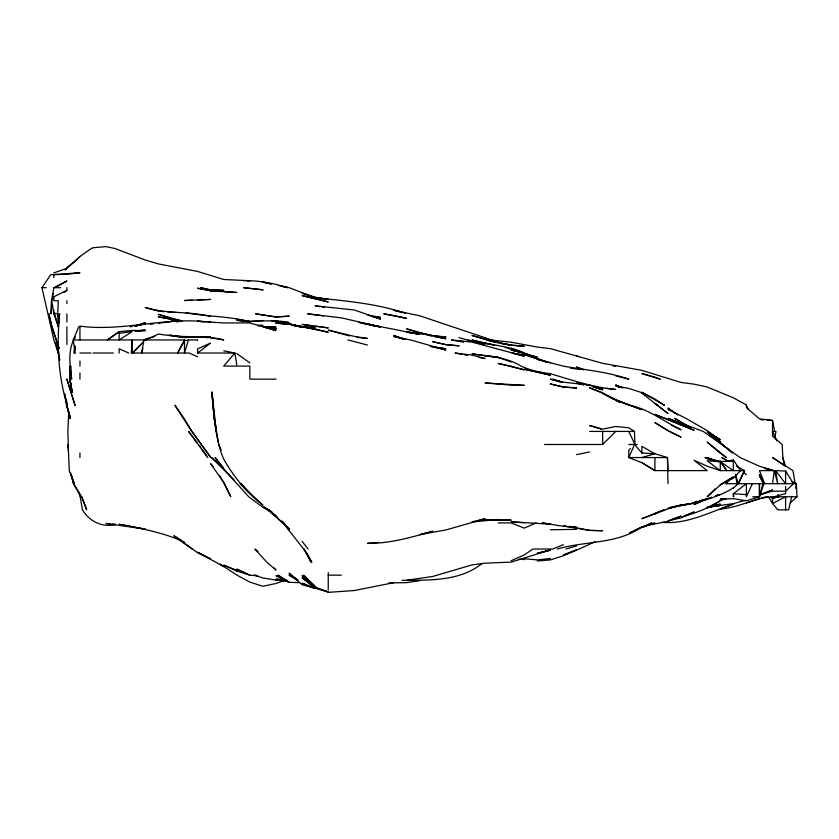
<?xml version="1.0" encoding="UTF-8"?>
<svg xmlns="http://www.w3.org/2000/svg" width="839" height="839" viewBox="0 0 839 839"><rect width="100%" height="100%" fill="white"/><g stroke="black" fill="none" stroke-linecap="round" stroke-linejoin="round"><path stroke-width="1.26" d="M79.957 326.885L78.73 326.885L73.234 339.952L75.311 353.02L74.252 353.02L74.44 346.486M70.067 371.32L69.983 366.087L69.805 379.155L72.28 392.222L69.826 379.155L70.34 366.087L71.651 379.155C70.077 365.332 67.246 349.213 75.426 337.016M53.958 313.817L58.331 326.885L57.723 313.817L58.279 300.75L53.822 300.75L53.822 296.765L66.889 290.346L66.889 287.683M51.578 305.983L51.074 313.817L51.399 300.75L53.822 288.176M68.725 411.823L67.886 431.424L68.389 451.025M69.826 379.155L70.717 366.087L69.805 379.155L71.86 392.222L70.182 379.155M74.252 353.02L74.86 345.899M795.792 488.445L796.284 483.694L792.006 481.492M772.53 483.694L774.292 470.627L777.701 483.694L775.635 470.627L759.463 470.627L764.717 483.694L793.505 483.694L785.598 471.067L775.635 470.627L785.598 483.694L785.598 471.067M52.763 295.978L53.182 293.598M144.004 339.952L141.592 353.02L142.945 348.269M774.89 437.371L775.981 431.424L772.53 431.424L776.893 440.926M791.67 496.761L788.555 509.829L777.816 509.829L772.53 503.515L768.482 496.761L762.043 497.6M762.913 483.694L759.463 496.761L746.395 500.831L733.328 498.618L720.261 499.236L722.631 498.786M197.564 340.561L197.564 339.952L188.471 339.952L184.496 353.02L184.496 339.952L73.234 339.952M759.463 475.314L763.909 483.694L759.463 496.761L759.463 483.757L759.463 496.761L752.751 496.761M634.011 445.687L628.789 457.559L641.856 462.656L654.923 470.595L707.193 470.627L694.126 460.307L707.193 466.201L720.261 470.627L744.592 470.627L738.54 483.694L763.909 483.694M752.384 483.694L746.395 496.761L746.395 483.694L733.328 493.752L733.328 496.761L733.915 496.761L733.328 493.752L746.395 494.643M744.298 470.627L738.194 483.694L733.328 488.12M53.822 296.765L51.829 300.75L53.822 313.702M184.496 339.952L177.658 353.02L184.496 340.718L188.471 339.952M735.53 474.192L738.194 483.694L726.081 483.694L727.287 481.523M59.066 355.4L53.822 339.722L41.95 287.683L50.791 274.615L52.574 274.615M726.081 483.694L729.301 479.856M65.348 269.466L79.957 256.524L91.294 248.48L93.024 247.736L106.092 246.635L114.891 248.48L145.294 260.038L158.361 263.918L197.564 271.437L223.698 279.492L249.833 280.719L247.222 280.75M132.866 353.02L143.521 341.819L132.226 353.02L132.226 339.952L131.262 353.02L189.268 353.02L197.564 356.806M79.957 256.524L75.007 261.548L66.889 267.746M65.117 270.148L66.889 268.365L53.822 272.895M544.563 444.492L602.654 444.492L615.721 431.424M630.435 448.582L628.789 450.218L628.789 457.559L667.466 457.559L667.991 483.694M715.038 488.98L707.193 496.761L720.261 485.005L733.328 476.867L720.261 484.785L733.328 478.24L740.533 470.627L733.328 459.898L728.577 461.072M793.505 483.694L785.598 491.193L772.53 491.151L760.648 494.402L772.53 489.945L759.463 495.314M790.369 502.813L797.05 496.761L796.284 483.694L795.351 483.694M197.564 353.02L210.631 343.036L197.564 348.888L197.564 353.02L234.92 353.02L236.766 364.934M63.879 292.612L66.889 290.346M119.159 331.615L107.423 339.952L119.159 331.678L132.226 330.377L145.294 330.65L136.149 331.006M482.079 563.451C459.814 581.605 428.928 580.064 401.891 580.378M55.888 287.074L66.889 280.981L54.105 287.683M733.328 487.837C713.664 500.275 690.298 503.62 667.991 508.424L681.058 504.942L667.991 508.874L641.856 518.701L663.995 509.829L654.923 513.856L658.3 512.126M595.029 541.711L579.193 549.031L563.451 554.967L576.519 549.965L563.451 555.712L550.384 559.917L537.317 560.987M703.921 499.74L694.126 504.564L707.193 498.702L694.126 503.096L681.058 505.55L688.19 503.882M629.879 532.744L641.856 526.944C617.032 544.364 585.37 540.756 557.369 549.031M536.152 522.896L524.249 528.13L511.182 522.896L498.114 522.896M511.182 560.693L524.249 554.957L532.891 549.031L552.649 549.031L563.451 544.679M629.974 532.755L651.945 522.896L641.856 527.5L654.923 523.085L650.173 524.281M707.193 498.691L694.126 504.187L707.193 498.702L694.126 503.096L681.058 505.057M685.809 515.219L694.126 511.968L681.058 517.852L667.991 520.82L681.058 516.09L667.991 521.376L644.237 525.98M136.096 326.046L145.294 322.679L134.607 326.119M697.691 501.24L694.126 502.498L697.691 501.407M284.285 580.598L275.968 583.483L262.901 586.304L249.833 582.077L236.766 575.03L220.007 564.07M708.326 498.314L711.745 497.149M662.579 522.319C686.931 524.564 710.675 511.769 733.328 504.082L720.261 509.084C736.999 507.721 752.101 499.687 768.493 496.761M746.395 502.97L759.463 498.691M700.062 500.694L703.627 499.614M724.959 498.89L720.261 500.296L726.196 498.691M565.979 549.031L576.519 545.906M682.243 516.73C695.562 513.164 708.494 508.119 720.261 500.883L707.193 507.92L720.261 504.103L707.193 507.375L720.261 505.393L709.563 506.861M719.117 494.748L715.677 495.755L719.107 494.748M641.856 457.559L654.923 453.731L667.466 457.559L667.991 470.627M774.177 496.761L785.598 493.573L785.598 486.557M745.21 500.348L733.328 503.641L709.563 506.903M145.294 339.071L154.796 336.481M135.792 326.035L145.294 323.76L134.607 325.972L145.294 323.76M550.384 550.384L537.317 553.279L550.384 549.839L511.182 562.099L485.047 563.168L471.979 564.93L432.777 576.456L406.642 580.242M670.371 507.354L678.678 505.571M576.519 454.612L589.586 451.969M132.226 326.455L130.118 326.749M393.575 582.727L354.373 590.53L328.238 592.365L315.17 587.237L303.55 575.166L317.226 588.233L328.238 591.768M713.129 505.865L715.51 505.435M419.71 580.661L406.642 582.623L388.824 582.895M498.114 519.477L471.979 521.952L485.047 518.733L445.845 529.965L419.71 534.642L432.777 531.255C411.414 537.243 389.883 543.682 367.44 543.347L378.137 542.434M119.159 333.324L132.226 331.583L119.159 339.952L119.159 331.499M158.361 323.235L171.429 321.578M150.045 324.274L153.61 323.833M550.384 558.522L537.317 559.896L521.868 558.554M135.792 330.996L145.294 330.094L134.607 330.954M262.901 320.498L249.833 321.641L236.766 320.257C254.123 322.9 271.668 318.736 289.036 322.512L272.046 321.337M257.678 325.731L262.901 325.333L257.678 325.406M168.817 335.453L171.429 335.264L168.817 335.317M115.237 524.742C102.085 527.5 89.207 521.376 82.453 509.829L79.957 495.388L80.733 496.761L73.486 483.694L71.462 475.377M762.074 497.768L772.53 497.149M194.952 336.984L184.496 337.582L158.361 334.079L145.294 340.235M192.341 300.184L184.496 300.509L210.631 299.429L197.564 299.963M243.3 280.646C258.318 280.331 273.451 283.194 287.756 287.683L280.687 286.109M485.047 520.201L482.435 520.285L511.182 520.149L482.435 519.991M264.212 327.262L275.968 326.885L264.212 327.388L268.134 327.609M576.519 529.336L550.384 529.776M733.328 461.156L720.261 461.492L704.98 457.559L715.51 461.093L707.193 458.65M198.874 337.226L210.631 336.984L176.662 336.366M53.13 274.615L66.889 274.322L79.957 272.717L53.822 274.615L53.822 277.625M41.95 287.683L46.323 287.683M53.822 287.683L60.586 287.683M286.665 324.211L275.968 321.064L289.036 323.351L272.046 321.012L275.968 321.043L301.295 326.885L289.036 323.844L275.968 323.256L289.036 324.032L328.238 332.234L315.17 329.003L298.537 326.266L300.918 326.707M79.957 353.02L90.906 353.02M93.024 353.02L113.38 353.02M235.853 366.087L223.698 366.087L234.92 353.02L223.698 350.838M236.766 366.087L249.833 366.087L249.833 379.155L275.968 379.155M613.11 366.087L615.721 366.087M589.586 431.424L634.452 431.424L634.934 444.492L628.789 431.424M628.789 444.492L637.147 444.492M797.05 496.761L772.53 496.761L772.53 503.515L785.598 496.761L785.598 509.829M328.238 575.166L341.305 575.166M315.17 588.233L316.219 588.233L314.185 588.233L302.103 583.178L315.17 588.265L302.103 575.669L315.128 588.233L302.103 577.798L307.126 581.469M176.662 312.528L167.863 312.098M435.389 336.586L445.845 336.754L435.389 336.303M302.103 327.053L315.17 327.336C301.841 328.175 289.266 322.784 275.968 323.057L289.036 324.169M524.249 522.676L511.182 521.868L550.384 524.165L542.277 522.896L563.451 526.336L576.519 527.249L569.387 526.525M299.492 582.633L289.036 582.339L275.968 575.648L280.719 577.4M720.261 461.366L707.193 460.81L720.261 470.627L720.261 461.366L726.815 470.627L720.261 461.492L733.328 470.627L733.328 459.898M210.631 290.755L221.087 291.521L210.631 290.776L197.564 288.207L210.631 290.755L236.766 292.465L225.009 291.783M285.113 579.665L275.968 579.204L286.665 580.242M433.962 336.418L445.845 338.778L419.71 332.852L406.642 332.16L419.71 334.394L359.123 322.449M641.856 453.018L654.923 453.731L641.856 446.39L641.856 453.018L635.354 445.446M410.565 333.114L419.71 333.649L406.642 332.202L412.578 332.663M270.745 327.755L275.968 328.059L264.086 327.063L275.968 329.423L264.201 326.885L275.968 330.618L249.833 322.921L223.698 322.942L197.564 321.243L203.51 321.746M760.774 419.72L763.385 419.888M767.307 420.14L772.53 420.475L774.428 430.208M435.389 336.366L445.845 337.068L432.777 335.631L419.71 332.905L424.461 334.216M257.678 575.732L249.833 575.187L236.766 569.125L249.833 575.166L236.766 570.992L223.698 565.119L239.146 571.254L236.766 570.992L239.146 571.369M519.026 559.194L524.249 559.571M110.014 523.767L106.092 523.463L145.294 529.115L119.159 524.291C141.34 528.444 163.825 532.723 184.496 542.078M112.625 523.976L115.237 524.186M198.749 336.932L208.261 337.698M512.367 345.301L524.249 346.276L511.182 345.091L499.299 342.994L511.182 345.154L502.865 343.948M511.182 362.049L498.114 357.236L471.979 353.859C488.697 356.585 506.169 356.753 521.019 366.087C530.29 370.293 540.316 372.474 550.384 373.691C571.904 380.077 593.131 387.44 615.721 389.474L606.219 388.279M416.144 332.968L424.461 334.331M485.047 355.998L498.114 357.236M356.753 337.372L367.44 338.463L354.373 336.387L328.238 330.105L340.12 333.408M565.832 526.168L563.451 525.927L589.586 530.447L602.654 530.699L589.586 530.363L577.704 528.088M164.308 311.72L158.361 311.091L145.294 307.504C166.521 314.111 189.111 310.986 210.631 316.565M184.496 336.827L171.429 335.453C188.691 339.071 206.52 334.824 223.698 339.952L210.631 337.886M256.671 575.439L254.175 575.166L262.901 577.966L275.968 580.053L286.424 580.515L275.968 579.99L287.85 581.354M515.933 354.1L524.249 355.065L512.042 353.02L524.249 356.187L471.979 342.113L451.466 339.952L457.675 341.106M205.88 321.788C163.846 317.079 122.095 331.856 79.957 326.109L79.957 339.952M315.17 326.224L319.669 326.759M595.522 386.978L597.903 387.261M372.191 316.418L380.507 317.446L367.44 314.961L380.507 319.093L354.373 310L315.17 305.826L319.921 306.644M323.487 315.936L307.64 313.817L341.305 317.845L380.507 326.885L359.123 322.417M570.583 368.3L581.27 369.506M185.66 312.748C206.981 316.618 228.774 316.146 249.833 321.641L241.517 320.351M178.56 321.725L171.429 320.792L177.375 321.757M320.792 326.885L328.238 327.892L302.103 324.41L312.8 325.899M430.407 346.58L445.845 348.72L432.777 346.853L445.845 349.989L410.586 339.952L393.575 336.397L404.272 339.313M361.504 323.057L379.522 326.885L367.44 323.833L374.236 326.13M293.786 325.626L296.167 325.993M485.047 343.361L494.549 345.175L471.979 339.952C489.2 345.228 507.689 345.374 524.249 353.02L505.246 347.419M290.221 324.41L315.17 329.108M171.429 319.051L158.361 316.838L178.56 320.813M322.302 307.053L324.672 307.462M249.833 321.662L236.766 319.418L248.648 321.861M293.786 325.438L296.167 325.847M479.111 357.487L485.047 358.536L471.979 355.086L455.147 353.02L462.478 354.509M464.848 354.939L467.229 355.358M458.912 341.337L461.293 341.788M293.702 325.522L296.031 325.972M298.359 326.434L300.698 326.885M278.349 285.522L289.036 287.62L313.985 297.237M569.387 526.399L571.768 526.892M574.138 527.374L576.519 527.857M171.429 318.747L182.126 320.959L158.361 314.342L170.244 318.348M511.182 345.154L486.463 339.952L498.114 342.784L471.979 335.474L493.51 341.777M289.036 324.032L302.103 326.885M367.44 345.028L347.891 339.952M542.067 372.915L537.317 371.792L542.067 373.061M463.663 341.819L458.912 340.676L463.663 342.018M772.53 470.218L764.214 468.183L772.53 470.228L759.463 466.243L740.145 457.559L703.229 431.424L668.222 418.357L688.19 426.527M458.912 337.635L485.047 344.829L468.214 339.952M289.036 323.844L301.211 326.885M419.71 332.905L431.592 335.894L406.642 328.846L418.525 332.517M615.721 375.83L628.768 379.155C607.551 371.782 585.328 369.978 563.451 366.171L537.317 359.302L546.818 361.903M562.266 382.238L550.384 379.155L563.451 382.175L589.586 385.07L602.654 389.852L595.522 387.849M341.305 333.733L349.622 335.894M327.053 591.453L302.103 584.731L289.036 573.184L297.079 579.487M401.891 312.444L393.575 310.21L419.71 315.779L498.114 342.113L489.955 339.952L511.182 342.218L537.317 347.063L550.384 348.646L602.654 363.329L641.856 370.356L681.058 382.458L694.126 384.178L707.193 386.989L733.328 397.812L746.395 404.985M56.947 313.817L53.822 312.937L53.822 313.817L53.769 309.811M405.457 313.377C376.753 303.456 346.329 301.149 316.355 297.803L328.238 299.387L315.17 297.153L302.103 293.21L313.985 297.268M550.384 362.868L524.249 354.498L545.633 361.84L523.693 353.02L511.182 350.052L523.337 353.02L511.182 348.332L524.249 353.806L537.317 357.183L524.249 353.429L537.317 358.442L524.249 353.219L540.882 360.455M601.469 429.211L589.586 425.478L602.654 429.149L615.721 426.485L628.789 427.806L634.452 431.424M562.266 382.164L552.775 379.155L561.081 382.364M172.614 319.428L177.375 320.98M405.457 339.533L393.575 335.359L404.052 339.491M619.287 387.23L615.721 385.94L628.789 388.457L640.597 392.222L667.991 413.512L654.923 403.454M681.058 424.87L654.923 414.361L694.126 430.334L682.243 425.373M719.075 462.048L707.193 457.695L715.51 461.156M622.853 388.048L615.721 384.923L620.073 387.345M128.692 353.02L119.159 348.772L119.159 353.02M576.519 355.694L578.9 356.774M671.557 425.3L681.058 429.736C663.869 421.566 648.704 409.065 629.607 405.289L641.856 409.673L615.721 399.857L602.654 393.418L614.63 399.689L600.682 392.222L589.586 387.849L602.654 392.914L621.363 402.542M615.721 400.35L620.378 402.542M690.854 427.418L681.058 422.751L686.501 425.981M615.721 400.255L620.42 402.489M670.235 431.949L681.058 437.14L667.991 430.585L654.923 422.604L669.155 431.424M297.751 579.623L289.036 575.166L297.751 580.441M688.683 426.611L674.703 418.357L690.854 427.754M736.705 466.169L744.592 470.627M791.943 481.89L795.11 483.694L792.981 470.627L772.53 457.559L785.598 466.453L782.808 457.559L782.221 444.492L772.53 436.196L772.53 420.475L759.463 418.871L746.395 407.586L746.395 405.289L748.461 409.652M271.752 512.283L262.901 507.312L248.722 496.761L225.146 470.627L215.078 457.559L223.698 468.172M728.105 461.209L721.844 457.559L728.105 461.293M220.468 564.332L223.698 566.556L197.564 552.23L210.631 558.931L197.564 552.733L174.072 535.964L181.371 540.243M271.888 512.283L267.809 509.829L277.719 517.485M670.172 410.575L667.991 409.264L685.903 418.357L707.193 430.606L720.261 441.66L710.591 433.784M641.856 462.656L654.923 470.627L654.923 457.559M263.855 506.903L267.662 509.242M708.609 432.116L720.261 439.72L708.735 432.116M743.406 472.609L746.395 474.58M269.665 510.532L271.763 511.937M174.072 535.964L192.215 549.031M678.038 415.053L667.991 408.1L675.028 413.291M721.278 453.951L726.364 457.559L707.193 442.09L720.261 453.228M236.766 353.586L249.833 362.888M309.14 582.937L315.17 587.352M263.855 507.018L267.651 509.829L265.753 508.161M257.909 551.485L254.909 549.031L266.697 562.099L275.968 570.048L274.28 568.055M732.353 452.945L707.193 431.896L732.405 452.651M282.114 521.355L283.865 522.896M287.316 526.829L289.036 528.801L267.987 509.829L275.968 515.964L268.858 509.829L289.036 528.759L283.383 522.896L289.036 529.829L282.019 521.082M770.632 496.761L772.53 498.481L779.053 496.761L777.942 494.391M218.109 463.663L211.596 457.559L234.081 479.95M283.1 522.896L303.603 549.031L311.814 562.099L306.225 552.303M241.464 483.694L249.833 493.468L240.132 483.694L262.901 505.141C246.771 492.692 233.703 476.772 223.698 459.08C214.721 438.073 214.092 414.697 212.047 392.222L216.326 431.424L214.249 418.357L211.795 392.222L214.249 418.357L215.938 427.859M213.137 466.652L210.631 463.673L224.506 483.694L230.788 496.761L222.387 480.002M302.103 541.365L308.144 549.031M197.564 443.16L188.555 431.424L207.747 457.559L202.189 449.515M202.157 445.478L210.631 457.339L191.712 431.424L174.942 405.289L183.982 418.357M201.454 444.492L191.995 431.424L184.496 419.122M199.42 445.499L200.804 447.512M219.766 475.839L221.077 477.926M759.463 475.965L763.49 483.694L759.463 474.643M304.358 549.031L310.912 562.099L307.766 554.978M218.748 444.492L221.223 450.144M81.813 496.761L86.679 509.829L81.635 496.761L73.643 483.694L69.312 470.627L68.169 444.492L68.389 448.414M59.034 348.269L51.882 326.885L48.872 313.817L51.903 326.885L59.108 348.269M51.903 326.885L53.822 332.181M70.665 473.007L74.157 483.694L73.098 480.128M54.556 313.817L58.331 326.885L59.611 313.817C56.727 344.063 58.122 375.222 66.889 404.461L64.498 393.449L69.7 418.357L69.647 415.745M59.884 360.151L55.626 342.333M58.111 349.454L58.919 353.02M57.723 313.817L58.237 316.198M782.808 457.559L784.329 464.691M735.478 475.377L737.135 483.694M216.577 431.424L218.549 443.307M66.375 399.354L66.889 405.289L70.476 418.357L66.428 405.289L66.166 400.067M74.975 346.486L75.111 349.108M602.654 431.424L602.654 444.492M328.238 572.638L328.238 589.765M79.957 360.959L79.957 366.087M79.957 373.009L79.957 379.155M79.957 452.966L79.957 457.559M66.889 300.75L66.889 303.498M66.889 313.817L66.889 321.998M66.889 326.885L66.889 344.43M289.036 316.156L275.968 317.016L255.58 313.817L275.968 316.901L289.036 316.156M524.249 385.342L511.182 385.122L485.047 382.941L524.249 385.342M223.698 290.325L210.631 289.927L200.573 287.683L210.631 289.927L223.698 290.325M576.519 387.943L563.451 387.041L550.384 383.958L563.451 387.041L576.519 387.943M210.631 322.344L208.261 322.145L210.631 322.344M589.586 385.541L587.206 385.332L589.586 385.541M262.901 289.812L243.646 287.683L262.901 289.812M458.912 345.825L445.845 344.64L432.777 341.725L445.845 344.64L458.912 345.825M275.968 328.605L264.086 327.116L275.968 328.605M602.654 388.488L593.152 386.926L602.654 388.488M393.575 315.527L383.748 313.817L406.642 318.369L393.575 315.527M511.182 366.276L498.114 363.413L524.249 369.831L511.182 366.276M537.317 371.96L524.249 369.233L550.384 375.243L537.317 371.96M323.665 300.75L302.103 295.59L328.238 301.956L323.665 300.75M271.217 283.991L262.901 282.135L271.217 283.97M583.65 384.734L576.519 383.014L583.65 384.828M654.923 377.267L641.856 373.502L660.241 379.155L654.923 377.267M583.65 369.695L576.519 367.042L583.65 369.705M628.789 405.006L615.721 399.857L628.789 405.006M654.923 399.112L641.856 392.274L664.509 405.289L654.923 399.112M289.036 582.308L278.129 575.166L289.036 582.339M657.294 405.289L654.923 403.433L657.325 405.289M75.017 405.289L66.889 379.155L75.017 405.289"/></g></svg>
